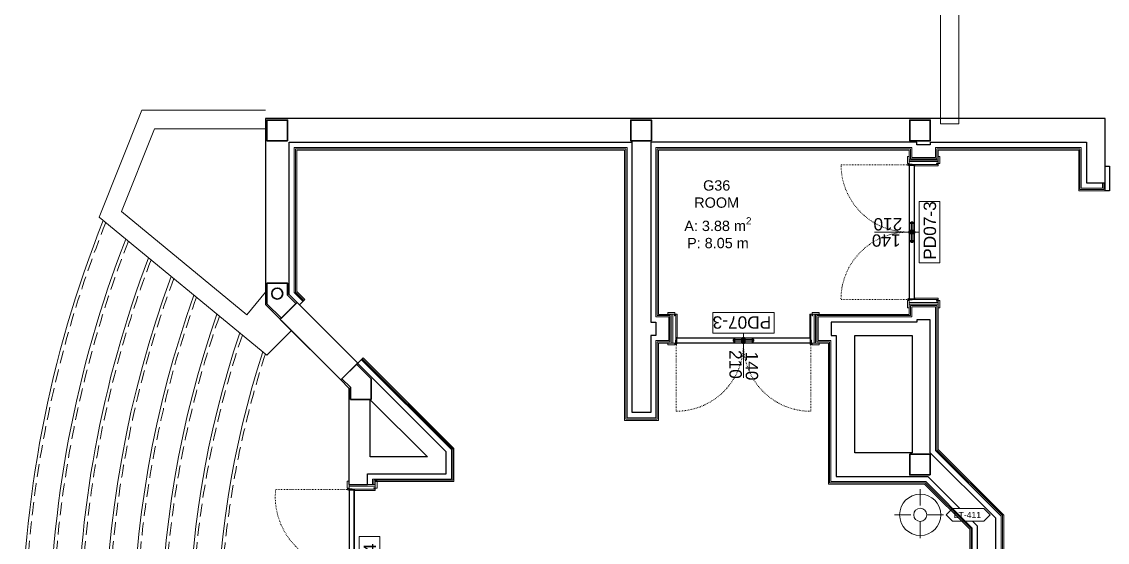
# Model space of a CAD drawing. Header units: centimetres. Extents: x 118932 to 154602, y -32682 to -23521.
# Drawn here: x 131682 to 132735, y -28435 to -27929 of the extents above; entities that cross this region are included whole.
import ezdxf

# ---------------------------------------------------------------- set-up
doc = ezdxf.new("R2010")
doc.units = ezdxf.units.CM
doc.header["$LTSCALE"] = 50
doc.header["$MEASUREMENT"] = 0
for name, pattern in [('ACAD_ISO03W100', [30, 12, -18]), ('Dash', [6.35, 3.175, -3.175]), ('IMPORT-HIDDEN _11_', [3.75, 2.5, -1.25])]:
    doc.linetypes.add(name, pattern=pattern)
for name, color, linetype, lineweight, true_color in [('GEN_00_BL_Yazı', 7, 'Continuous', 0, 0x4f5250), ('GEN_00_BL_Ölçü Dış', 7, 'Continuous', 5, 0x766a5e), ('GEN_01_TA_Kolon', 7, 'Continuous', 35, 0xd05d28), ('GEN_01_TA_Merdiven', 7, 'Continuous', 13, 0x816183), ('GEN_02_TF_Aydınlatma', 7, 'Continuous', 9, 0xf6a950), ('GEN_02_TF_Kapı', 7, 'Continuous', 9, 0x4a3526), ('GEN_05_ML_Ahşap', 7, 'Continuous', 9, 0x745e3d), ('GEN_05_ML_Alçıpan_giydirme', 7, 'Continuous', 18, 0x7ebab5), ('GEN_06_GR_İnce', 7, 'Continuous', 13, 0xb0b0a9), ('KALACAK DUVARLAR', 7, 'Continuous', 30, 0x005387), ('ÖRÜLECEK DUVARLAR', 7, 'Continuous', 30, 0xfaca30)]:
    doc.layers.add(name, color=color, linetype=linetype, lineweight=lineweight, true_color=true_color)
doc.styles.add('ARIAL', font='arial.ttf')
doc.styles.add('arial_1_18', font='arial.ttf', dxfattribs={"height": 0.2})
doc.styles.add('Arial_6', font='arial.ttf', dxfattribs={"height": 59.5325})

# ---------------------------------------------------------------- blocks, each defined once
blk = doc.blocks.new('A$C2D1B6976')
at = {"layer": 'GEN_01_TA_Merdiven'}
for radius, start, end in [(1111.6, 158.2463, 201.7537), (1084.6, 158.7034, 201.2966), (1057.6, 159.1851, 200.8149), (1030.6, 159.6935, 200.3065), (1003.6, 160.231, 199.769), (976.6, 160.8001, 199.1999), (949.6, 161.4039, 198.5961), (922.6, 162.0458, 197.9542)]:
    blk.add_arc((27260.9, 9935.3), radius, start, end, dxfattribs=at)
at = {"layer": 'GEN_01_TA_Merdiven', "linetype": 'IMPORT-HIDDEN _11_', "ltscale": 0.1}
for radius, start, end in [(1108.6, 158.296, 201.704), (1081.6, 158.7557, 201.2443), (1054.6, 159.2402, 200.7598), (1027.6, 159.7517, 200.2483), (1000.6, 160.2926, 199.7074), (973.6, 160.8654, 199.1346), (946.6, 161.4733, 198.5267), (919.6, 162.1196, 197.8804)]:
    blk.add_arc((27260.9, 9935.3), radius, start, end, dxfattribs=at)
at = {"layer": 'GEN_06_GR_İnce'}
for p, q in [((26224.4, 10350.6), (26266, 10454.3)), ((26385.7, 10454.3), (26266, 10454.3)), ((26246, 10356.1), (26278.1, 10436.3)), ((26385.7, 10436.3), (26278.1, 10436.3)), ((26367.6, 10255.8), (26246, 10356.1)), ((26387.1, 10216.5), (26224.4, 10350.6)), ((26385.7, 10277.8), (26367.6, 10255.8)), ((26457.9, 10193.6), (26401.4, 10250.2)), ((26387.1, 10216.5), (26411.1, 10240.5))]:
    blk.add_line(p, q, dxfattribs=at)
blk = doc.blocks.new('LEVEL 0_A BLOK_KOLON')
at = {"layer": 'GEN_01_TA_Kolon'}
for points in [[(56796, 9446.6), (56776, 9446.6), (56776, 9466.6), (56796, 9466.6)], [(57149, 9446.6), (57129, 9446.6), (57129, 9466.6), (57149, 9466.6)], [(57419.7, 9446.6), (57399.7, 9446.6), (57399.7, 9466.6), (57419.7, 9466.6)], [(56790, 9274.3), (56776, 9288.3), (56776, 9308.3), (56796, 9308.3), (56796, 9296.6), (56804.1, 9288.5)], [(56857.1, 9195.4), (56877.1, 9195.4), (56877.1, 9215.4), (56863, 9229.6), (56848.8, 9215.4), (56857.1, 9207.2)], [(57419.7, 9122.2), (57399.7, 9122.2), (57399.7, 9142.2), (57419.7, 9142.2)]]:
    blk.add_lwpolyline(points, close=True, dxfattribs=at)
blk.add_circle((56786, 9298.2), 5.35, dxfattribs=at)
blk = doc.blocks.new('KALACAK DUVARLAR LEVEL 0 A BLOK')
at = {"layer": 'KALACAK DUVARLAR'}
for p, q in [((56805.2, 9289.5), (56788.9, 9273.3)), ((57148.5, 9257.6), (57148.5, 9211.1)), ((56864, 9230.6), (56847.8, 9214.4)), ((56942.5, 9123.2), (56942.5, 9123.2))]:
    blk.add_line(p, q, dxfattribs=at)
for points in [[(57419.7, 9445.1), (57571.2, 9445.1), (57571.2, 9405.6), (57589.2, 9405.6), (57589.2, 9468.1), (56774.5, 9468.1), (56774.5, 9287.7), (56788.9, 9273.3)], [(56805.2, 9289.5), (56797.5, 9297.2), (56797.5, 9445.1), (57130.5, 9445.1)], [(57419.7, 9445.1), (57419.7, 9442.6), (57406.7, 9442.6), (57406.7, 9445.1), (57148.5, 9445.1), (57148.5, 9270.6), (57153.5, 9270.6), (57153.5, 9257.6), (57148.5, 9257.6), (57148.5, 9182.7), (57130.5, 9182.7), (57130.5, 9302.5), (57130.5, 9446.6)], [(56855.6, 9206.5), (56855.6, 9112.7), (56873.6, 9112.7), (56873.6, 9123.2), (56950, 9123.2), (56950, 9144.7), (56864, 9230.6)], [(56847.8, 9214.4), (56855.6, 9206.5)]]:
    blk.add_lwpolyline(points, dxfattribs=at)
for points in [[(57328.3, 9257.6), (57328.3, 9120.7), (57417.2, 9120.7), (57465.2, 9072.7), (57465.2, 8829.6), (57417.2, 8781.6), (57328.3, 8781.6), (57328.3, 8644.7), (57323.3, 8644.7), (57323.3, 8631.7), (57406.7, 8631.7), (57406.7, 8629.7), (57419.7, 8629.7), (57419.7, 8644.7), (57419.7, 8758.6), (57483.2, 8822.1), (57483.2, 9080.2), (57419.7, 9143.7), (57419.7, 9257.6), (57419.7, 9272.6), (57406.7, 9272.6), (57406.7, 9270.6), (57323.5, 9270.6), (57323.5, 9257.6)], [(57346.3, 9257.6), (57402.2, 9257.6), (57402.2, 9143.7), (57346.3, 9143.7)], [(56931.7, 9139.7), (56876.1, 9139.7), (56876.1, 9195.2)]]:
    blk.add_lwpolyline(points, close=True, dxfattribs=at)
blk = doc.blocks.new('FFE Tag-Multi-MSD - FFE Tag-Multi-MSD-8152404-TYPE A-01 - FURNITURE PLAN')
blk.add_wipeout([(-8.76, 0), (-6.19, 2.57), (6.19, 2.57), (8.76, 0), (6.19, -2.57), (-6.19, -2.57)]).dxf.layer = 'GEN_00_BL_Yazı'
at = {"layer": 'GEN_00_BL_Yazı'}
for p, q in [((-8.76, 0), (-6.19, 2.57)), ((-8.76, 0), (-6.19, -2.57)), ((6.19, 2.57), (-6.19, 2.57)), ((8.76, 0), (6.19, 2.57)), ((8.76, 0), (6.19, -2.57)), ((-6.19, -2.57), (6.19, -2.57))]:
    blk.add_line(p, q, dxfattribs=at)
blk = doc.blocks.new('LT-411_FloorLamp')
at = {"layer": 'GEN_02_TF_Aydınlatma', "linetype": 'Dash', "lineweight": 5}
blk.add_line((0, 243), (0, -257), dxfattribs=at)
at = {"layer": 'GEN_02_TF_Aydınlatma'}
for start, end in [(0, 180), (180, 0)]:
    blk.add_arc((0, -7), 63.5, start, end, dxfattribs=at)
at = {"layer": 'GEN_00_BL_Yazı', "xscale": 24.48801272789197, "yscale": 24.48801272789197, "zscale": 24.48801272789197}
blk.add_blockref('FFE Tag-Multi-MSD - FFE Tag-Multi-MSD-8152404-TYPE A-01 - FURNITURE PLAN', (465, -7), dxfattribs=at)
at = {"layer": 'GEN_02_TF_Aydınlatma', "linetype": 'Dash', "lineweight": 5}
blk.add_line((-250, -7), (250, -7), dxfattribs=at)
at = {"layer": 'GEN_02_TF_Aydınlatma'}
for start, end in [(0, 180), (180, 0)]:
    blk.add_arc((0, -7), 200, start, end, dxfattribs=at)
at = {"layer": 'GEN_00_BL_Yazı', "insert": (325, 22), "char_height": 60, "attachment_point": 1, "style": 'Arial_6'}
blk.add_mtext('LT-411', dxfattribs=at)
blk = doc.blocks.new('A blok level 0 tefriş')
at = {"layer": 'GEN_02_TF_Aydınlatma', "xscale": 0.1, "yscale": 0.1, "zscale": 0.1}
blk.add_blockref('LT-411_FloorLamp', (-4172.5, 306.2), dxfattribs=at)
blk = doc.blocks.new('level 0 main tower duvarlar')
at = {"layer": 'GEN_05_ML_Alçıpan_giydirme'}
for points in [[(-5912.5, -62.2), (-5921, -53.7), (-5921, 87.2), (-5598, 87.2), (-5598, -175.3), (-5570, -175.3), (-5570, -100.4), (-5557.6, -100.4), (-5557.6, -77.4), (-5570, -77.4), (-5570, 87.2), (-5321.8, 87.2), (-5321.8, 77.4), (-5298.8, 77.4), (-5298.8, 87.2), (-5157.3, 87.2), (-5157.3, 47.7), (-5136.7, 47.7), (-5136.7, 52.7)], [(-5911.6, -61.3), (-5919.7, -53.2), (-5919.7, 85.9), (-5599.3, 85.9), (-5599.3, -176.5), (-5568.7, -176.5), (-5568.7, -101.6), (-5556.4, -101.6), (-5556.4, -76.1), (-5568.7, -76.1), (-5568.7, 85.9), (-5323, 85.9), (-5323, 76.1), (-5297.5, 76.1), (-5297.5, 85.9), (-5158.6, 85.9), (-5158.6, 46.4), (-5135.5, 46.4), (-5135.5, 52.7)], [(-5916, -65.7), (-5910.7, -60.4), (-5918.5, -52.6), (-5918.5, 84.7), (-5600.5, 84.7), (-5600.5, -177.8), (-5567.5, -177.8), (-5567.5, -102.9), (-5555.1, -102.9), (-5555.1, -74.9), (-5567.5, -74.9), (-5567.5, 84.7), (-5324.3, 84.7), (-5324.3, 74.9), (-5296.3, 74.9), (-5296.3, 84.7), (-5159.8, 84.7), (-5159.8, 45.2), (-5134.3, 45.2), (-5134.3, 52.7)], [(-5849.9, -240.2), (-5842.4, -240.2), (-5842.4, -237.3), (-5766, -237.3), (-5766, -205.1), (-5854.1, -117), (-5859.4, -122.3)], [(-5844.9, -240.2), (-5844.9, -234.8), (-5768.5, -234.8), (-5768.5, -206.2), (-5855.9, -118.8)], [(-5843.6, -240.2), (-5843.6, -236), (-5767.2, -236), (-5767.2, -205.7), (-5855, -117.9)]]:
    blk.add_lwpolyline(points, dxfattribs=at)
for points in [[(-5296, -738.7), (-5295.9, -597.3), (-5232.6, -534), (-5232.6, -269.8), (-5296.3, -206.2), (-5296.3, -65.1), (-5324.3, -65.1), (-5324.3, -74.9), (-5415.1, -74.9), (-5415.1, -102.9), (-5402.7, -102.9), (-5402.7, -239.8), (-5309.3, -239.8), (-5265.6, -283.4), (-5265.6, -520.3), (-5309.3, -563.8), (-5402.7, -563.8), (-5402.7, -700.7), (-5415.1, -700.7), (-5415.1, -728.7), (-5324.3, -728.7), (-5324.3, -738.7)], [(-5297.3, -737.5), (-5323, -737.5), (-5323, -727.5), (-5413.9, -727.5), (-5413.9, -702), (-5401.5, -702), (-5401.5, -565.1), (-5308.8, -565.1), (-5264.3, -520.8), (-5264.3, -282.9), (-5308.8, -238.5), (-5401.5, -238.5), (-5401.5, -101.6), (-5413.9, -101.6), (-5413.9, -76.1), (-5323, -76.1), (-5323, -66.4), (-5297.5, -66.4), (-5297.5, -206.7), (-5233.8, -270.3), (-5233.8, -533.5), (-5297.1, -596.8)], [(-5321.8, -736.2), (-5298.5, -736.2), (-5298.4, -596.3), (-5235.1, -533), (-5235.1, -270.8), (-5298.8, -207.2), (-5298.8, -67.6), (-5321.8, -67.6), (-5321.8, -77.4), (-5412.6, -77.4), (-5412.6, -100.4), (-5400.2, -100.4), (-5400.2, -237.3), (-5308.3, -237.3), (-5263.1, -282.4), (-5263.1, -521.3), (-5308.3, -566.3), (-5400.2, -566.3), (-5400.2, -703.2), (-5412.6, -703.2), (-5412.6, -726.2), (-5321.8, -726.2)]]:
    blk.add_lwpolyline(points, close=True, dxfattribs=at)
blk = doc.blocks.new('ÖRÜLECEK DUVAR LEVEL 0 A BLOK')
at = {"layer": 'ÖRÜLECEK DUVARLAR'}
for points in [[(-3431.8, 1826.2), (-3436.2, 1826.2), (-3436.2, 1849.9), (-3431.8, 1849.9)], [(-4236.5, 1701.3), (-4220.2, 1717.6), (-4161.3, 1658.7), (-4177.6, 1642.5)]]:
    blk.add_lwpolyline(points, close=True, dxfattribs=at)
blk = doc.blocks.new('zemin kat vaziyet')
at = {"layer": 'GEN_06_GR_İnce'}
blk.add_lwpolyline([(-3808.3, -773.6), (-3808.3, -1764.7), (-3790.3, -1764.7), (-3790.3, -948.4), (-3702.9, -861), (-3790.3, -773.6)], close=True, dxfattribs=at)
blk = doc.blocks.new('PD07-3')
at = {"layer": 'GEN_02_TF_Kapı'}
for p, q in [((-135.9, 0.1), (-135.9, -3)), ((-135.6, 0), (-135.6, -3)), ((-135.3, 0), (-71.2, 0)), ((-135.3, -5.2), (-135.3, 0)), ((-135.3, 0), (-135.3, -3)), ((-135, 0.1), (-135, -3)), ((-79.3, 0), (-79.3, -5.2, 0)), ((-78.3, 0), (-78.3, -5.2, 0)), ((-71.2, -5.2), (-71.2, 0)), ((-70.7, 0), (-70.7, -5.2, 0)), ((-70.7, 0), (-70.7, -5.2, 0)), ((-69.3, 0), (-69.3, -5.2, 0)), ((-4.8, 0), (-68.8, 0)), ((-68.8, -5.2), (-68.8, 0)), ((-61.7, 0), (-61.7, -5.2, 0)), ((-60.7, 0), (-60.7, -5.2, 0)), ((-5.1, 0.1), (-5.1, -3)), ((-4.8, -5.2), (-4.8, 0)), ((-4.8, 0), (-4.8, -3)), ((-4.5, 0), (-4.5, -28)), ((-4.5, 0), (0, 0)), ((-4.5, 0), (-4.5, -3)), ((-4.2, 0.1), (-4.2, -3)), ((-135.5, 0), (-140, 0)), ((-135.6, -3), (-135.9, -3)), ((-135.2, -2.6), (-135.6, -2.3)), ((-135.2, -2.6), (-135.6, -2.3)), ((-135.2, -2.6), (-135.6, -3)), ((-135.5, 0), (-135.5, -28)), ((-134.3, -5.4), (-135.5, -5.4)), ((-135.3, -0.4), (-71.2, -0.4)), ((-135.3, -2.5), (-135.3, -2.1)), ((-135.3, -2.6), (-135.2, -2.5)), ((-135.3, -2.6), (-135.2, -2.6)), ((-135.3, -2.6), (-135.3, -2.6)), ((-135.3, -3.1), (-135.3, -2.7)), ((-135, -3), (-135.3, -3)), ((-135.3, -4.8), (-71.2, -4.8)), ((-135.3, -5.2), (-71.2, -5.2)), ((-135.2, -2.1), (-134.9, -2.1)), ((-135.2, -2.4), (-135.2, -2.5)), ((-135.2, -2.4), (-135.1, -2.4)), ((-135.2, -2.6), (-135.2, -2.5)), ((-135.2, -2.6), (-135.2, -2.8)), ((-135.2, -2.8), (-135.1, -2.8)), ((-134.9, -3.1), (-135.2, -3.1)), ((-135.1, -2.1), (-135.1, -3.1)), ((-135.1, -2.4), (-135.1, -2.8)), ((-134.9, -2.1), (-134.9, -3.1)), ((-134.7, -4.8), (-134.7, -0.4)), ((-134.3, -5.4), (-134.3, -28)), ((-71.8, -4.8), (-71.8, -0.4)), ((-71.6, -2.1), (-71.6, -3.1)), ((-71.6, -2.1), (-71.6, -3.1)), ((-71.2, -2.1), (-71.6, -2.1)), ((-71.2, -2.1), (-71.6, -2.1)), ((-71.6, -3.1), (-71.2, -3.1)), ((-71.6, -3.1), (-71.2, -3.1)), ((-71.3, -2.1), (-71.3, -3.1)), ((-71.2, -2.4), (-71.3, -2.4)), ((-71.3, -2.4), (-71.3, -2.8)), ((-71.2, -2.8), (-71.3, -2.8)), ((-71.2, -2.1), (-71.2, -3.1)), ((-70.2, -2.7), (-71.2, -2.1)), ((-71.2, -2.5), (-71.2, -2.1)), ((-71.2, -2.5), (-71.2, -2.1)), ((-71.2, -2.6), (-70.9, -2.3)), ((-71.2, -2.6), (-70.9, -2.3)), ((-71.2, -2.4), (-71.2, -2.5)), ((-71.2, -2.6), (-71.2, -2.5)), ((-71.2, -2.5), (-71.2, -2.5)), ((-71.2, -2.6), (-71.2, -2.5)), ((-71.2, -2.6), (-71.2, -2.8)), ((-71.2, -2.6), (-71.2, -2.6)), ((-71.2, -2.6), (-71.2, -2.6)), ((-71.2, -2.6), (-70.9, -3)), ((-71.2, -3.1), (-71.2, -2.7)), ((-71.2, -3.1), (-71.2, -2.7)), ((-71.2, -2.7), (-71.2, -2.7)), ((-70.2, -3), (-71.2, -3.1)), ((-71.2, -3.1), (-71.2, -3)), ((-70.7, -1.5), (-70.6, -1.5)), ((-70.6, -3.7), (-70.7, -3.7)), ((-70.6, -1.5), (-70.6, -2.5)), ((-70.6, -3), (-70.6, -3.7)), ((-69.4, -5.2), (-70.6, -5.2)), ((-70.2, -3), (-70.2, -2.7)), ((-69.8, -2.7), (-68.8, -2.1)), ((-69.8, -3), (-69.8, -2.7)), ((-69.8, -3), (-68.8, -3.1)), ((-69.4, -1.5), (-69.4, -2.5)), ((-69.3, -1.5), (-69.4, -1.5)), ((-69.4, -3), (-69.4, -3.7)), ((-69.4, -3.7), (-69.3, -3.7)), ((-68.8, -2.6), (-69.1, -2.3)), ((-68.8, -2.6), (-69.1, -2.3)), ((-68.8, -2.6), (-69.1, -3)), ((-4.8, -0.4), (-68.8, -0.4)), ((-68.8, -2.1), (-68.8, -3.1)), ((-68.8, -2.5), (-68.8, -2.1)), ((-68.8, -2.5), (-68.8, -2.1)), ((-68.8, -2.1), (-68.4, -2.1)), ((-68.8, -2.1), (-68.4, -2.1)), ((-68.8, -2.4), (-68.8, -2.5)), ((-68.8, -2.4), (-68.7, -2.4)), ((-68.8, -2.6), (-68.8, -2.5)), ((-68.8, -2.5), (-68.8, -2.5)), ((-68.8, -2.6), (-68.8, -2.5)), ((-68.8, -2.6), (-68.8, -2.8)), ((-68.8, -2.6), (-68.8, -2.6)), ((-68.8, -2.6), (-68.8, -2.6)), ((-68.8, -3.1), (-68.8, -2.7)), ((-68.8, -3.1), (-68.8, -2.7)), ((-68.8, -2.8), (-68.7, -2.8)), ((-68.8, -2.7), (-68.8, -2.7)), ((-68.8, -3.1), (-68.8, -3)), ((-68.4, -3.1), (-68.8, -3.1)), ((-68.4, -3.1), (-68.8, -3.1)), ((-4.8, -4.8), (-68.8, -4.8)), ((-4.8, -5.2), (-68.8, -5.2)), ((-68.7, -2.1), (-68.7, -3.1)), ((-68.7, -2.4), (-68.7, -2.8)), ((-68.4, -2.1), (-68.4, -3.1)), ((-68.4, -2.1), (-68.4, -3.1)), ((-68.2, -4.8), (-68.2, -0.4)), ((-5.7, -5.4), (-5.7, -28)), ((-5.7, -5.4), (-4.5, -5.4)), ((-5.4, -4.8), (-5.4, -0.4)), ((-5.2, -2.1), (-5.2, -3.1)), ((-4.8, -2.1), (-5.2, -2.1)), ((-5.2, -3.1), (-4.8, -3.1)), ((-5.1, -3), (-4.8, -3)), ((-4.9, -2.1), (-4.9, -3.1)), ((-4.8, -2.4), (-4.9, -2.4)), ((-4.9, -2.4), (-4.9, -2.8)), ((-4.8, -2.8), (-4.9, -2.8)), ((-4.8, -2.5), (-4.8, -2.1)), ((-4.8, -2.6), (-4.5, -2.3)), ((-4.8, -2.6), (-4.5, -2.3)), ((-4.8, -2.4), (-4.8, -2.5)), ((-4.8, -2.6), (-4.8, -2.5)), ((-4.8, -2.6), (-4.8, -2.5)), ((-4.8, -2.6), (-4.8, -2.8)), ((-4.8, -2.6), (-4.8, -2.6)), ((-4.8, -2.6), (-4.8, -2.6)), ((-4.8, -2.6), (-4.5, -3)), ((-4.8, -3.1), (-4.8, -2.7)), ((-4.5, -3), (-4.2, -3)), ((-136.5, -26.5), (-136.9, -26.5)), ((-136.9, -26.5), (-136.9, -28)), ((-136.5, -28), (-136.5, -26.5)), ((-134.3, -28), (-136.5, -28)), ((-5.7, -28), (-3.5, -28)), ((-3.5, -28), (-3.5, -26.5)), ((-3.5, -26.5), (-3.1, -26.5)), ((-3.1, -26.5), (-3.1, -28)), ((-3.1, -28), (0, -28))]:
    blk.add_line(p, q, dxfattribs=at)
at = {"layer": 'GEN_02_TF_Kapı', "linetype": 'ACAD_ISO03W100', "ltscale": 0.001}
for points in [[(-135.4, 0.8), (-135.4, 66.2, -0.41645), (-70, 0.3)], [(-4.6, 0.8), (-4.6, 66.1, 0.416408), (-70, 0.3)]]:
    blk.add_lwpolyline(points, format="xyb", dxfattribs=at)
at = {"layer": 'GEN_02_TF_Kapı'}
for points in [[(-136.5, 0), (-143.5, 0), (-143.5, 1.8), (-136.5, 1.8)], [(-79.2, 0), (-79.3, 0), (-79.3, -5.2), (-79.2, -5.2)], [(-79.3, 0), (-79.2, 0), (-79.2, -5.2), (-79.3, -5.2)], [(-79.2, -5.2), (-78.4, -5.2), (-78.4, 0), (-79.2, 0)], [(-78.4, 0), (-78.3, 0), (-78.3, -5.2), (-78.4, -5.2)], [(-78.3, 0), (-78.4, 0), (-78.4, -5.2), (-78.3, -5.2)], [(-71, 0), (-69, 0), (-69, 0.2), (-69.4, 0.3), (-70.6, 0.3), (-71, 0.2)], [(-70.6, 0), (-70.7, 0), (-70.7, -5.2), (-70.6, -5.2)], [(-70.6, 0), (-70.7, 0), (-70.7, -5.2), (-70.6, -5.2)], [(-70.6, -5.2), (-69.4, -5.2), (-69.4, 0), (-70.6, 0)], [(-69.4, 0), (-69.3, 0), (-69.3, -5.2), (-69.4, -5.2)], [(-61.6, 0), (-61.7, 0), (-61.7, -5.2), (-61.6, -5.2)], [(-61.7, 0), (-61.6, 0), (-61.6, -5.2), (-61.7, -5.2)], [(-60.8, -5.2), (-61.6, -5.2), (-61.6, 0), (-60.8, 0)], [(-60.8, 0), (-60.7, 0), (-60.7, -5.2), (-60.8, -5.2)], [(-60.7, 0), (-60.8, 0), (-60.8, -5.2), (-60.7, -5.2)], [(-3.5, 0), (3.5, 0), (3.5, 1.8), (-3.5, 1.8)], [(0, 0), (-1.5, 0), (-1.5, -28), (0, -28)], [(-138.5, 0), (-140, 0), (-140, -28), (-138.5, -28)], [(-80.1, -2), (-71.3, -2), (-71.3, -3.5), (-80.1, -3.5)], [(-80, -2.1), (-71.4, -2.1), (-71.4, -3.4), (-80, -3.4)], [(-71.2, -3.5), (-71.4, -3.5), (-71.4, -1.6), (-71.2, -1.6)], [(-71, -5.4), (-69, -5.4), (-69, -5.2), (-71, -5.2)], [(-70.7, -3.7), (-70.9, -3.7), (-70.9, -1.5), (-70.7, -1.5)], [(-69.3, -3.7), (-69.1, -3.7), (-69.1, -1.5), (-69.3, -1.5)], [(-68.8, -3.5), (-68.6, -3.5), (-68.6, -1.6), (-68.8, -1.6)], [(-59.9, -2), (-68.7, -2), (-68.7, -3.5), (-59.9, -3.5)], [(-60, -2.1), (-68.6, -2.1), (-68.6, -3.4), (-60, -3.4)]]:
    blk.add_lwpolyline(points, close=True, dxfattribs=at)
for points in [[(-135.3, -2.5), (-135.2, -2.5), (-135.2, -2.1), (-134.9, -2.1), (-134.9, -3.1), (-135.2, -3.1), (-135.2, -2.7), (-135.3, -2.7)], [(-4.8, -2.5), (-4.8, -2.5), (-4.8, -2.1), (-5.2, -2.1), (-5.2, -3.1), (-4.8, -3.1), (-4.8, -2.7), (-4.8, -2.7)], [(-136.9, -28), (-143.5, -28), (-143.5, -29.8), (-136.5, -29.8), (-136.5, -28)], [(-3.1, -28), (3.5, -28), (3.5, -29.8), (-3.5, -29.8), (-3.5, -28)]]:
    blk.add_lwpolyline(points, dxfattribs=at)
for centre in [(-135.4, 0.8), (-4.6, 0.8)]:
    blk.add_circle(centre, 0.8, dxfattribs=at)
for centre, start, end in [((-135.2, -2.1), 91.5433, 178.4567), ((-135.2, -3.1), 181.5433, 268.4567), ((-134.9, -2.1), 1.5433, 88.4567), ((-134.9, -3.1), 271.5433, 358.4567), ((-71.6, -2.1), 91.5433, 178.4567), ((-71.6, -3.1), 181.5433, 268.4567), ((-71.2, -2.1), 1.5433, 88.4567), ((-71.2, -3.1), 271.5433, 358.4567), ((-68.8, -2.1), 91.5433, 178.4567), ((-68.8, -3.1), 181.5433, 268.4567), ((-68.4, -2.1), 1.5433, 88.4567), ((-68.4, -3.1), 271.5433, 358.4567), ((-5.2, -2.1), 91.5433, 178.4567), ((-5.2, -3.1), 181.5433, 268.4567), ((-4.8, -2.1), 1.5433, 88.4567), ((-4.8, -3.1), 271.5433, 358.4567)]:
    blk.add_arc(centre, 0.0206, start, end, dxfattribs=at)
at = {"layer": 'GEN_05_ML_Ahşap'}
blk.add_lwpolyline([(-70, -9.8), (-70, 33.8)], dxfattribs=at)
blk.add_lwpolyline([(-99.7, -29.8), (-40.3, -29.8), (-40.3, -9.8), (-99.7, -9.8)], close=True, dxfattribs=at)
at = {"layer": 'GEN_00_BL_Yazı', "char_height": 12, "attachment_point": 7, "rotation": 90, "style": 'arial_1_18'}
for s, insert in [('\\A1;140', (-72, 8.3)), ('\\A1;210', (-56.2, 6.7))]:
    blk.add_mtext_dynamic_manual_height_columns(s, width=3542.69, gutter_width=1875, heights=[387.8], dxfattribs=dict(at, insert=insert))
at = {"layer": 'GEN_00_BL_Yazı', "insert": (-96.9, -26.2), "char_height": 12, "attachment_point": 7, "style": 'arial_1_18'}
blk.add_mtext_dynamic_manual_height_columns('\\A1;PD07-3', width=3542.69, gutter_width=1875, heights=[387.8], dxfattribs=at)
blk = doc.blocks.new('level 0 a blok kapılar')
at = {"color": 5}
for p, rotation in [((-3287.4, -32.8), 90), ((-3518.2, -210.6), 180)]:
    blk.add_blockref('PD07-3', p, dxfattribs=dict(at, rotation=rotation))
blk = doc.blocks.new('PD14')
at = {"layer": 'GEN_02_TF_Kapı'}
for p, q in [((-155.9, 0.1), (-155.9, -3)), ((-155.6, 0), (-155.6, -3)), ((-155.3, 0), (-81.2, 0)), ((-155.3, -5.2), (-155.3, 0)), ((-155.3, 0), (-155.3, -3)), ((-155, 0.1), (-155, -3)), ((-89.3, 0), (-89.3, -5.2, 0)), ((-88.3, 0), (-88.3, -5.2, 0)), ((-81.2, -5.2), (-81.2, 0)), ((-80.7, 0), (-80.7, -5.2, 0)), ((-80.7, 0), (-80.7, -5.2, 0)), ((-79.3, 0), (-79.3, -5.2, 0)), ((-4.8, 0), (-78.8, 0)), ((-78.8, -5.2), (-78.8, 0)), ((-71.7, 0), (-71.7, -5.2, 0)), ((-70.7, 0), (-70.7, -5.2, 0)), ((-5.1, 0.1), (-5.1, -3)), ((-4.8, -5.2), (-4.8, 0)), ((-4.8, 0), (-4.8, -3)), ((-4.5, 0), (-4.5, -25.5)), ((-4.5, 0), (0, 0)), ((-4.5, 0), (-4.5, -3)), ((-4.2, 0.1), (-4.2, -3)), ((-155.5, 0), (-160, 0)), ((-155.6, -3), (-155.9, -3)), ((-155.2, -2.6), (-155.6, -2.3)), ((-155.2, -2.6), (-155.6, -2.3)), ((-155.2, -2.6), (-155.6, -3)), ((-155.5, 0), (-155.5, -25.5)), ((-154.3, -5.4), (-155.5, -5.4)), ((-155.3, -0.4), (-81.2, -0.4)), ((-155.3, -2.5), (-155.3, -2.1)), ((-155.3, -2.6), (-155.2, -2.5)), ((-155.3, -2.6), (-155.2, -2.6)), ((-155.3, -2.6), (-155.3, -2.6)), ((-155.3, -3.1), (-155.3, -2.7)), ((-155, -3), (-155.3, -3)), ((-155.3, -4.8), (-81.2, -4.8)), ((-155.3, -5.2), (-81.2, -5.2)), ((-155.2, -2.1), (-154.9, -2.1)), ((-155.2, -2.4), (-155.2, -2.5)), ((-155.2, -2.4), (-155.1, -2.4)), ((-155.2, -2.6), (-155.2, -2.5)), ((-155.2, -2.6), (-155.2, -2.8)), ((-155.2, -2.8), (-155.1, -2.8)), ((-154.9, -3.1), (-155.2, -3.1)), ((-155.1, -2.1), (-155.1, -3.1)), ((-155.1, -2.4), (-155.1, -2.8)), ((-154.9, -2.1), (-154.9, -3.1)), ((-154.7, -4.8), (-154.7, -0.4)), ((-154.3, -5.4), (-154.3, -25.5)), ((-81.8, -4.8), (-81.8, -0.4)), ((-81.6, -2.1), (-81.6, -3.1)), ((-81.6, -2.1), (-81.6, -3.1)), ((-81.2, -2.1), (-81.6, -2.1)), ((-81.2, -2.1), (-81.6, -2.1)), ((-81.6, -3.1), (-81.2, -3.1)), ((-81.6, -3.1), (-81.2, -3.1)), ((-81.3, -2.1), (-81.3, -3.1)), ((-81.2, -2.4), (-81.3, -2.4)), ((-81.3, -2.4), (-81.3, -2.8)), ((-81.2, -2.8), (-81.3, -2.8)), ((-81.2, -2.1), (-81.2, -3.1)), ((-80.2, -2.7), (-81.2, -2.1)), ((-81.2, -2.5), (-81.2, -2.1)), ((-81.2, -2.5), (-81.2, -2.1)), ((-81.2, -2.6), (-80.9, -2.3)), ((-81.2, -2.6), (-80.9, -2.3)), ((-81.2, -2.4), (-81.2, -2.5)), ((-81.2, -2.6), (-81.2, -2.5)), ((-81.2, -2.5), (-81.2, -2.5)), ((-81.2, -2.6), (-81.2, -2.5)), ((-81.2, -2.6), (-81.2, -2.8)), ((-81.2, -2.6), (-81.2, -2.6)), ((-81.2, -2.6), (-81.2, -2.6)), ((-81.2, -2.6), (-80.9, -3)), ((-81.2, -3.1), (-81.2, -2.7)), ((-81.2, -3.1), (-81.2, -2.7)), ((-81.2, -2.7), (-81.2, -2.7)), ((-80.2, -3), (-81.2, -3.1)), ((-81.2, -3.1), (-81.2, -3)), ((-80.7, -1.5), (-80.6, -1.5)), ((-80.6, -3.7), (-80.7, -3.7)), ((-80.6, -1.5), (-80.6, -2.5)), ((-80.6, -3), (-80.6, -3.7)), ((-79.4, -5.2), (-80.6, -5.2)), ((-80.2, -3), (-80.2, -2.7)), ((-79.8, -2.7), (-78.8, -2.1)), ((-79.8, -3), (-79.8, -2.7)), ((-79.8, -3), (-78.8, -3.1)), ((-79.4, -1.5), (-79.4, -2.5)), ((-79.3, -1.5), (-79.4, -1.5)), ((-79.4, -3), (-79.4, -3.7)), ((-79.4, -3.7), (-79.3, -3.7)), ((-78.8, -2.6), (-79.1, -2.3)), ((-78.8, -2.6), (-79.1, -2.3)), ((-78.8, -2.6), (-79.1, -3)), ((-4.8, -0.4), (-78.8, -0.4)), ((-78.8, -2.1), (-78.8, -3.1)), ((-78.8, -2.5), (-78.8, -2.1)), ((-78.8, -2.5), (-78.8, -2.1)), ((-78.8, -2.1), (-78.4, -2.1)), ((-78.8, -2.1), (-78.4, -2.1)), ((-78.8, -2.4), (-78.8, -2.5)), ((-78.8, -2.4), (-78.7, -2.4)), ((-78.8, -2.6), (-78.8, -2.5)), ((-78.8, -2.5), (-78.8, -2.5)), ((-78.8, -2.6), (-78.8, -2.5)), ((-78.8, -2.6), (-78.8, -2.8)), ((-78.8, -2.6), (-78.8, -2.6)), ((-78.8, -2.6), (-78.8, -2.6)), ((-78.8, -3.1), (-78.8, -2.7)), ((-78.8, -3.1), (-78.8, -2.7)), ((-78.8, -2.8), (-78.7, -2.8)), ((-78.8, -2.7), (-78.8, -2.7)), ((-78.8, -3.1), (-78.8, -3)), ((-78.4, -3.1), (-78.8, -3.1)), ((-78.4, -3.1), (-78.8, -3.1)), ((-4.8, -4.8), (-78.8, -4.8)), ((-4.8, -5.2), (-78.8, -5.2)), ((-78.7, -2.1), (-78.7, -3.1)), ((-78.7, -2.4), (-78.7, -2.8)), ((-78.4, -2.1), (-78.4, -3.1)), ((-78.4, -2.1), (-78.4, -3.1)), ((-78.2, -4.8), (-78.2, -0.4)), ((-5.7, -5.4), (-5.7, -25.5)), ((-5.7, -5.4), (-4.5, -5.4)), ((-5.4, -4.8), (-5.4, -0.4)), ((-5.2, -2.1), (-5.2, -3.1)), ((-4.8, -2.1), (-5.2, -2.1)), ((-5.2, -3.1), (-4.8, -3.1)), ((-5.1, -3), (-4.8, -3)), ((-4.9, -2.1), (-4.9, -3.1)), ((-4.8, -2.4), (-4.9, -2.4)), ((-4.9, -2.4), (-4.9, -2.8)), ((-4.8, -2.8), (-4.9, -2.8)), ((-4.8, -2.5), (-4.8, -2.1)), ((-4.8, -2.6), (-4.5, -2.3)), ((-4.8, -2.6), (-4.5, -2.3)), ((-4.8, -2.4), (-4.8, -2.5)), ((-4.8, -2.6), (-4.8, -2.5)), ((-4.8, -2.6), (-4.8, -2.5)), ((-4.8, -2.6), (-4.8, -2.8)), ((-4.8, -2.6), (-4.8, -2.6)), ((-4.8, -2.6), (-4.8, -2.6)), ((-4.8, -2.6), (-4.5, -3)), ((-4.8, -3.1), (-4.8, -2.7)), ((-4.5, -3), (-4.2, -3)), ((-156.5, -24), (-156.9, -24)), ((-156.9, -24), (-156.9, -25.5)), ((-156.5, -25.5), (-156.5, -24)), ((-154.3, -25.5), (-156.5, -25.5)), ((-5.7, -25.5), (-3.5, -25.5)), ((-3.5, -25.5), (-3.5, -24)), ((-3.5, -24), (-3.1, -24)), ((-3.1, -24), (-3.1, -25.5)), ((-3.1, -25.5), (0, -25.5))]:
    blk.add_line(p, q, dxfattribs=at)
at = {"layer": 'GEN_02_TF_Kapı', "linetype": 'ACAD_ISO03W100', "ltscale": 0.001}
for points in [[(-155.4, 0.8), (-155.4, 71.2, -0.458465), (-80, 0.3)], [(-4.6, 0.8), (-4.6, 71.2, 0.458502), (-80, 0.3)]]:
    blk.add_lwpolyline(points, format="xyb", dxfattribs=at)
at = {"layer": 'GEN_02_TF_Kapı'}
for points in [[(-156.5, 0), (-163.5, 0), (-163.5, 1.8), (-156.5, 1.8)], [(-89.2, 0), (-89.3, 0), (-89.3, -5.2), (-89.2, -5.2)], [(-89.3, 0), (-89.2, 0), (-89.2, -5.2), (-89.3, -5.2)], [(-89.2, -5.2), (-88.4, -5.2), (-88.4, 0), (-89.2, 0)], [(-88.4, 0), (-88.3, 0), (-88.3, -5.2), (-88.4, -5.2)], [(-88.3, 0), (-88.4, 0), (-88.4, -5.2), (-88.3, -5.2)], [(-81, 0), (-79, 0), (-79, 0.2), (-79.4, 0.3), (-80.6, 0.3), (-81, 0.2)], [(-80.6, 0), (-80.7, 0), (-80.7, -5.2), (-80.6, -5.2)], [(-80.6, 0), (-80.7, 0), (-80.7, -5.2), (-80.6, -5.2)], [(-80.6, -5.2), (-79.4, -5.2), (-79.4, 0), (-80.6, 0)], [(-79.4, 0), (-79.3, 0), (-79.3, -5.2), (-79.4, -5.2)], [(-71.6, 0), (-71.7, 0), (-71.7, -5.2), (-71.6, -5.2)], [(-71.7, 0), (-71.6, 0), (-71.6, -5.2), (-71.7, -5.2)], [(-70.8, -5.2), (-71.6, -5.2), (-71.6, 0), (-70.8, 0)], [(-70.8, 0), (-70.7, 0), (-70.7, -5.2), (-70.8, -5.2)], [(-70.7, 0), (-70.8, 0), (-70.8, -5.2), (-70.7, -5.2)], [(-3.5, 0), (3.5, 0), (3.5, 1.8), (-3.5, 1.8)], [(0, 0), (-1.5, 0), (-1.5, -25.5), (0, -25.5)], [(-158.5, 0), (-160, 0), (-160, -25.5), (-158.5, -25.5)], [(-90.1, -2), (-81.3, -2), (-81.3, -3.5), (-90.1, -3.5)], [(-90, -2.1), (-81.4, -2.1), (-81.4, -3.4), (-90, -3.4)], [(-81.2, -3.5), (-81.4, -3.5), (-81.4, -1.6), (-81.2, -1.6)], [(-81, -5.4), (-79, -5.4), (-79, -5.2), (-81, -5.2)], [(-80.7, -3.7), (-80.9, -3.7), (-80.9, -1.5), (-80.7, -1.5)], [(-79.3, -3.7), (-79.1, -3.7), (-79.1, -1.5), (-79.3, -1.5)], [(-78.8, -3.5), (-78.6, -3.5), (-78.6, -1.6), (-78.8, -1.6)], [(-69.9, -2), (-78.7, -2), (-78.7, -3.5), (-69.9, -3.5)], [(-70, -2.1), (-78.6, -2.1), (-78.6, -3.4), (-70, -3.4)]]:
    blk.add_lwpolyline(points, close=True, dxfattribs=at)
for points in [[(-155.3, -2.5), (-155.2, -2.5), (-155.2, -2.1), (-154.9, -2.1), (-154.9, -3.1), (-155.2, -3.1), (-155.2, -2.7), (-155.3, -2.7)], [(-4.8, -2.5), (-4.8, -2.5), (-4.8, -2.1), (-5.2, -2.1), (-5.2, -3.1), (-4.8, -3.1), (-4.8, -2.7), (-4.8, -2.7)], [(-156.9, -25.5), (-163.5, -25.5), (-163.5, -27.3), (-156.5, -27.3), (-156.5, -25.5)], [(-3.1, -25.5), (3.5, -25.5), (3.5, -27.3), (-3.5, -27.3), (-3.5, -25.5)]]:
    blk.add_lwpolyline(points, dxfattribs=at)
for centre in [(-155.4, 0.8), (-4.6, 0.8)]:
    blk.add_circle(centre, 0.8, dxfattribs=at)
for centre, start, end in [((-155.2, -2.1), 91.5433, 178.4567), ((-155.2, -3.1), 181.5433, 268.4567), ((-154.9, -2.1), 1.5433, 88.4567), ((-154.9, -3.1), 271.5433, 358.4567), ((-81.6, -2.1), 91.5433, 178.4567), ((-81.6, -3.1), 181.5433, 268.4567), ((-81.2, -2.1), 1.5433, 88.4567), ((-81.2, -3.1), 271.5433, 358.4567), ((-78.8, -2.1), 91.5433, 178.4567), ((-78.8, -3.1), 181.5433, 268.4567), ((-78.4, -2.1), 1.5433, 88.4567), ((-78.4, -3.1), 271.5433, 358.4567), ((-5.2, -2.1), 91.5433, 178.4567), ((-5.2, -3.1), 181.5433, 268.4567), ((-4.8, -2.1), 1.5433, 88.4567), ((-4.8, -3.1), 271.5433, 358.4567)]:
    blk.add_arc(centre, 0.0206, start, end, dxfattribs=at)
at = {"layer": 'GEN_05_ML_Ahşap'}
blk.add_lwpolyline([(-80, -9.8), (-80, 33.8)], dxfattribs=at)
blk.add_lwpolyline([(-109.7, -29.8), (-50.3, -29.8), (-50.3, -9.8), (-109.7, -9.8)], close=True, dxfattribs=at)
at = {"layer": 'GEN_00_BL_Yazı', "char_height": 12, "attachment_point": 7, "rotation": 90, "style": 'arial_1_18'}
for s, insert in [('\\A1;160', (-82, 8.1)), ('\\A1;210', (-66.2, 6.7))]:
    blk.add_mtext_dynamic_manual_height_columns(s, width=3542.69, gutter_width=1875, heights=[387.8], dxfattribs=dict(at, insert=insert))
at = {"layer": 'GEN_00_BL_Yazı', "insert": (-99.2, -26.2), "char_height": 12, "attachment_point": 7, "style": 'arial_1_18'}
blk.add_mtext_dynamic_manual_height_columns('\\A1;PD14', width=3542.69, gutter_width=1875, heights=[387.8], dxfattribs=at)
blk = doc.blocks.new('level 0 kapı')
at = {"color": 5}
blk.add_blockref('level 0 a blok kapılar', (1886.4, 1634.7), dxfattribs=at)
at = {"layer": 'GEN_02_TF_Kapı', "color": 5, "rotation": 90}
blk.add_blockref('PD14', (-1944.5, 1286.7), dxfattribs=at)
blk = doc.blocks.new('TEFRISLI MAHAL LEVEL 0 A BLOK')
at = {"layer": 'GEN_00_BL_Yazı', "char_height": 10, "attachment_point": 2, "style": 'ARIAL'}
for s, insert in [('G36\\PROOM ', (-3773.5, 804.8)), ('\\A1;\\pxqc;\\PA: 3.88 m{\\H0.7x;\\S2^ ;}\\PP: 8.05 m', (-3772.3, 785.6))]:
    blk.add_mtext(s, dxfattribs=dict(at, insert=insert))

msp = doc.modelspace()

# ---------------------------------------------------------------- block references
for name, p in [('KALACAK DUVARLAR LEVEL 0 A BLOK', (75144.1, -37491.5)), ('A$C2D1B6976', (105532.9, -38469.6)), ('LEVEL 0_A BLOK_KOLON', (75144.1, -37491.5))]:
    msp.add_blockref(name, p)

# ---------------------------------------------------------------- next in the draw order: block references
msp.add_blockref('A blok level 0 tefriş', (136726.5, -28713.6))

# ---------------------------------------------------------------- next in the draw order: block references
for name, p in [('zemin kat vaziyet', (136381.9, -26263.8, 0)), ('level 0 main tower duvarlar', (137867.6, -28138.6)), ('ÖRÜLECEK DUVAR LEVEL 0 A BLOK', (136169.5, -29919.6))]:
    msp.add_blockref(name, p)
at = {"layer": 'GEN_00_BL_Ölçü Dış'}
msp.add_blockref('TEFRISLI MAHAL LEVEL 0 A BLOK', (136130, -28888.1), dxfattribs=at)
at = {"layer": 'GEN_06_GR_İnce'}
msp.add_blockref('level 0 kapı', (133944.3, -29665.5), dxfattribs=at)

doc.saveas('drawing.dxf')
